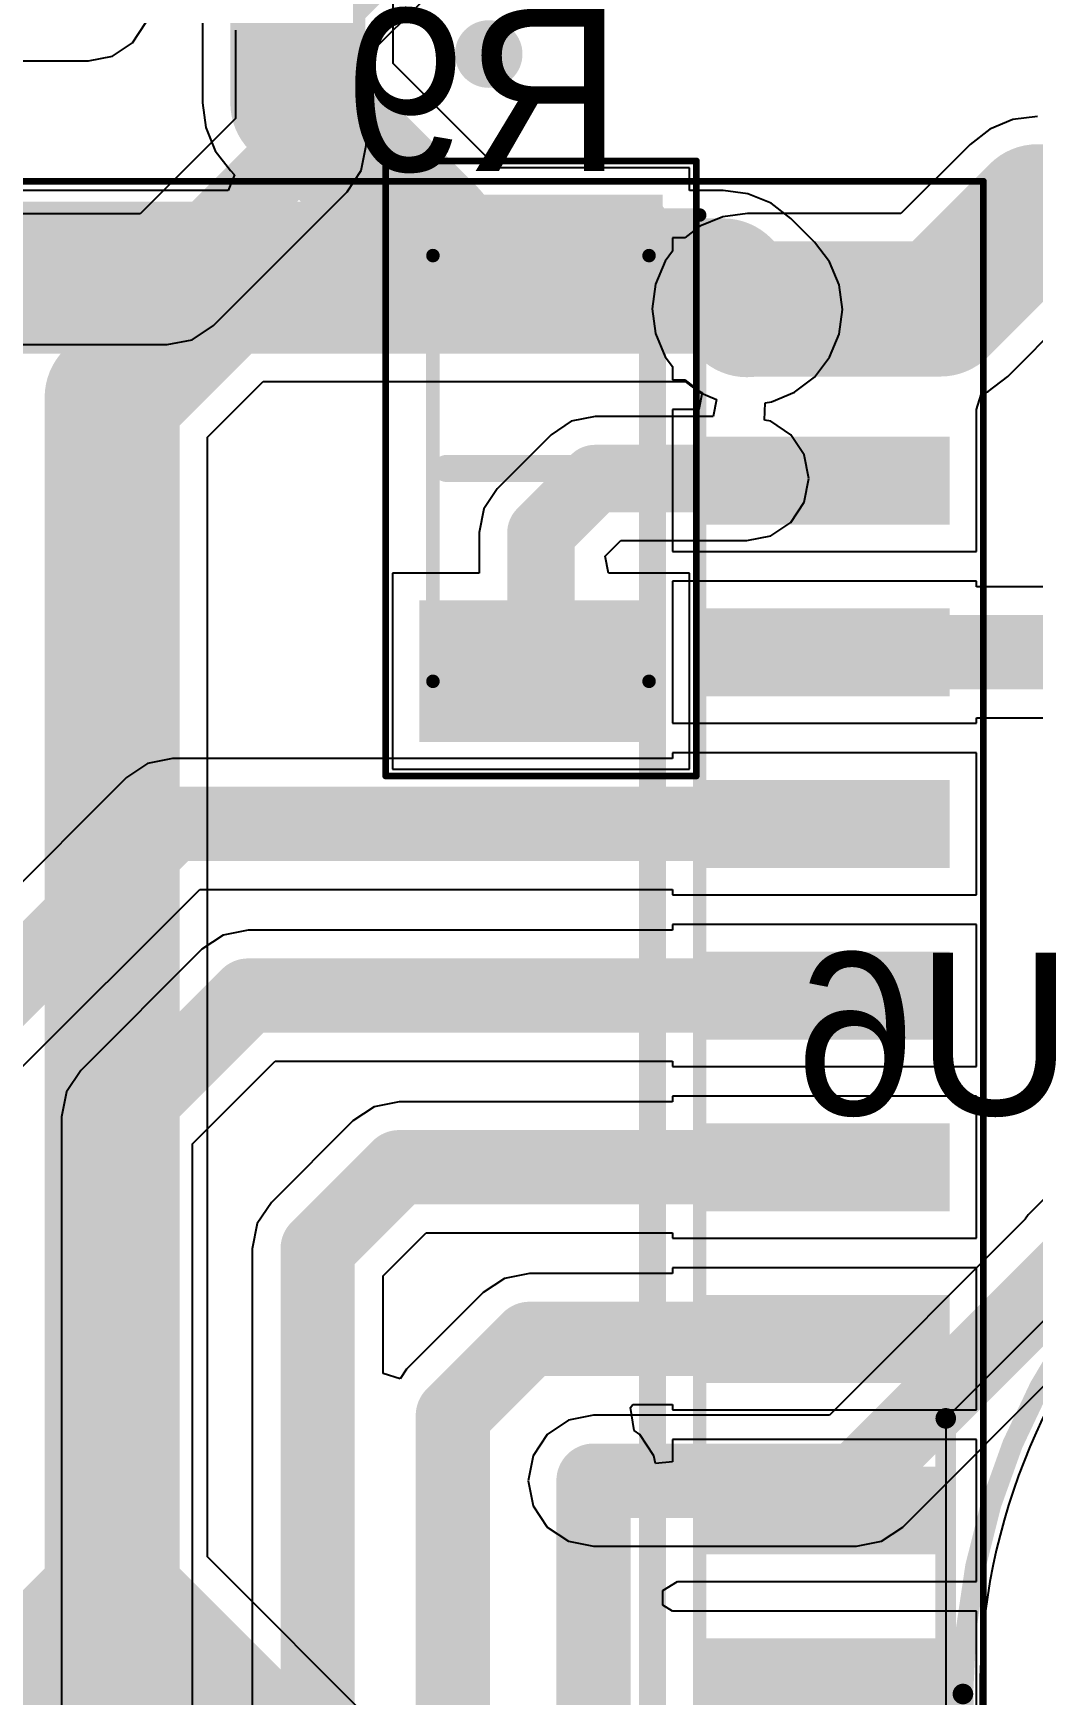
# Model space of a CAD drawing. Header units: millimetres. Extents: x 4.72 to 6.55, y 1.73 to 3.54.
# Drawn here: x 5.1689 to 5.4603, y 2.6369 to 3.1209 of the extents above; entities that cross this region are included whole.
import ezdxf

# ---------------------------------------------------------------- set-up
doc = ezdxf.new("R2010")
doc.units = ezdxf.units.MM
doc.header["$MEASUREMENT"] = 0
for name, color, linetype in [('BottomLayer', 5, 'Continuous'), ('BottomOverlay', 54, 'Continuous'), ('BottomPaste', 16, 'Continuous'), ('BottomSolder', 6, 'Continuous'), ('ConnectLayer', 7, 'Continuous'), ('Mechanical1', 6, 'Continuous'), ('Mechanical13', 56, 'Continuous'), ('Mechanical15', 56, 'Continuous'), ('Mechanical20', 56, 'Continuous'), ('MultiLayer', 9, 'Continuous'), ('PadHoleLayer', 156, 'Continuous'), ('TopLayer', 1, 'Continuous'), ('TopOverlay', 2, 'Continuous'), ('TopPaste', 8, 'Continuous'), ('TopSolder', 216, 'Continuous'), ('ViaHoleLayer', 16, 'Continuous')]:
    doc.layers.add(name, color=color, linetype=linetype)

# ---------------------------------------------------------------- blocks, each defined once
blk = doc.blocks.new('H_08_1_B_1')
at = {"layer": 'BottomLayer', "const_width": 0.03}
for points in [[(-0.08571, 0.17071, 1), (-0.05571, 0.17071, 1)], [(-0.08571, 0.02929, 1), (-0.05571, 0.02929, 1)], [(0.05571, 0.02929, 1), (0.08571, 0.02929, 1)]]:
    blk.add_lwpolyline(points, format="xyb", close=True, dxfattribs=at)
at = {"layer": 'BottomLayer'}
blk.add_solid([(0.04071, 0.14071), (0.10071, 0.14071), (0.04071, 0.20071), (0.10071, 0.20071)], dxfattribs=at)
at = {"layer": 'BottomOverlay'}
for points, const_width in [([(0.003, 0.35, 1), (-0.003, 0.35, 1)], 0.006), ([(-0.0045, 0.35, 1), (-0.0015, 0.35, 1)], 0.003), ([(0.0015, 0.35, 1), (0.0045, 0.35, 1)], 0.003), ([(0.19, 0.1, 1), (-0.19, 0.1, 1)], 0.006), ([(-0.1915, 0.1, 1), (-0.1885, 0.1, 1)], 0.003), ([(0.1885, 0.1, 1), (0.1915, 0.1, 1)], 0.003)]:
    blk.add_lwpolyline(points, format="xyb", close=True, dxfattribs=dict(at, const_width=const_width))
at = {"layer": 'BottomSolder', "const_width": 0.03}
for points in [[(-0.08571, 0.17071, 1), (-0.05571, 0.17071, 1)], [(-0.08571, 0.02929, 1), (-0.05571, 0.02929, 1)], [(0.05571, 0.02929, 1), (0.08571, 0.02929, 1)]]:
    blk.add_lwpolyline(points, format="xyb", close=True, dxfattribs=at)
at = {"layer": 'BottomSolder'}
blk.add_solid([(0.04071, 0.14071), (0.10071, 0.14071), (0.04071, 0.20071), (0.10071, 0.20071)], dxfattribs=at)
at = {"layer": 'Mechanical13'}
for points in [[(0.185, 0.1, 1), (-0.185, 0.1, 1)], [(0.003, 0.25, 1), (-0.003, 0.25, 1)], [(-0.003, 0.25, 1), (-0.003, 0.25, 1)], [(0.003, 0.25, 1), (0.003, 0.25, 1)], [(-0.185, 0.1, 1), (-0.185, 0.1, 1)], [(0.185, 0.1, 1), (0.185, 0.1, 1)]]:
    blk.add_lwpolyline(points, format="xyb", close=True, dxfattribs=at)
at = {"layer": 'Mechanical13', "const_width": 0.006}
for points in [[(0, 0.21), (0, 0.19)], [(0.01, 0.2), (-0.01, 0.2)]]:
    blk.add_lwpolyline(points, dxfattribs=at)
at = {"layer": 'Mechanical13', "const_width": 0.003}
for points in [[(-0.0015, 0.21, 1), (0.0015, 0.21, 1)], [(-0.0115, 0.2, 1), (-0.0085, 0.2, 1)], [(0.0085, 0.2, 1), (0.0115, 0.2, 1)], [(-0.0015, 0.19, 1), (0.0015, 0.19, 1)]]:
    blk.add_lwpolyline(points, format="xyb", close=True, dxfattribs=at)
at = {"layer": 'Mechanical15'}
for p, q in [((-0.08029, 0.295), (-0.195, 0.18029)), ((0.08029, 0.295), (-0.08029, 0.295)), ((0.195, 0.18029), (0.08029, 0.295)), ((-0.195, 0.18029), (-0.195, 0.01971)), ((0.195, 0.01971), (0.195, 0.18029)), ((-0.195, 0.01971), (-0.08029, -0.095)), ((0.08029, -0.095), (0.195, 0.01971)), ((-0.08029, -0.095), (0.08029, -0.095))]:
    blk.add_line(p, q, dxfattribs=at)
at = {"layer": 'Mechanical15', "const_width": 0.006}
for points in [[(-0.08029, 0.295), (-0.195, 0.18029)], [(0.08029, 0.295), (-0.08029, 0.295)], [(0.195, 0.18029), (0.08029, 0.295)], [(-0.195, 0.18029), (-0.195, 0.01971)], [(0.195, 0.18029), (0.195, 0.01971)], [(-0.08029, -0.095), (-0.195, 0.01971)], [(0.195, 0.01971), (0.08029, -0.095)], [(0.08029, -0.095), (-0.08029, -0.095)]]:
    blk.add_lwpolyline(points, dxfattribs=at)
at = {"layer": 'Mechanical15', "const_width": 0.003}
for points in [[(-0.08179, 0.295, 1), (-0.07879, 0.295, 1)], [(-0.08179, 0.295, 1), (-0.07879, 0.295, 1)], [(0.07879, 0.295, 1), (0.08179, 0.295, 1)], [(0.07879, 0.295, 1), (0.08179, 0.295, 1)], [(-0.1965, 0.18029, 1), (-0.1935, 0.18029, 1)], [(-0.1965, 0.18029, 1), (-0.1935, 0.18029, 1)], [(0.1935, 0.18029, 1), (0.1965, 0.18029, 1)], [(0.1935, 0.18029, 1), (0.1965, 0.18029, 1)], [(-0.1965, 0.01971, 1), (-0.1935, 0.01971, 1)], [(-0.1965, 0.01971, 1), (-0.1935, 0.01971, 1)], [(0.1935, 0.01971, 1), (0.1965, 0.01971, 1)], [(0.1935, 0.01971, 1), (0.1965, 0.01971, 1)], [(-0.08179, -0.095, 1), (-0.07879, -0.095, 1)], [(-0.08179, -0.095, 1), (-0.07879, -0.095, 1)], [(0.07879, -0.095, 1), (0.08179, -0.095, 1)], [(0.07879, -0.095, 1), (0.08179, -0.095, 1)]]:
    blk.add_lwpolyline(points, format="xyb", close=True, dxfattribs=at)
at = {"layer": 'MultiLayer', "const_width": 0.03}
for points in [[(-0.08571, 0.17071, 1), (-0.05571, 0.17071, 1)], [(-0.08571, 0.02929, 1), (-0.05571, 0.02929, 1)], [(0.05571, 0.02929, 1), (0.08571, 0.02929, 1)]]:
    blk.add_lwpolyline(points, format="xyb", close=True, dxfattribs=at)
at = {"layer": 'PadHoleLayer', "const_width": 0.0155}
for points in [[(-0.07846, 0.17071, 1), (-0.06296, 0.17071, 1)], [(0.06296, 0.17071, 1), (0.07846, 0.17071, 1)], [(-0.07846, 0.02929, 1), (-0.06296, 0.02929, 1)], [(0.06296, 0.02929, 1), (0.07846, 0.02929, 1)]]:
    blk.add_lwpolyline(points, format="xyb", close=True, dxfattribs=at)
at = {"layer": 'TopLayer', "const_width": 0.03}
for points in [[(-0.08571, 0.17071, 1), (-0.05571, 0.17071, 1)], [(-0.08571, 0.02929, 1), (-0.05571, 0.02929, 1)], [(0.05571, 0.02929, 1), (0.08571, 0.02929, 1)]]:
    blk.add_lwpolyline(points, format="xyb", close=True, dxfattribs=at)
at = {"layer": 'TopLayer'}
blk.add_solid([(0.04071, 0.14071), (0.10071, 0.14071), (0.04071, 0.20071), (0.10071, 0.20071)], dxfattribs=at)
at = {"layer": 'TopSolder', "const_width": 0.03}
for points in [[(-0.08571, 0.17071, 1), (-0.05571, 0.17071, 1)], [(-0.08571, 0.02929, 1), (-0.05571, 0.02929, 1)], [(0.05571, 0.02929, 1), (0.08571, 0.02929, 1)]]:
    blk.add_lwpolyline(points, format="xyb", close=True, dxfattribs=at)
at = {"layer": 'TopSolder'}
blk.add_solid([(0.04071, 0.14071), (0.10071, 0.14071), (0.04071, 0.20071), (0.10071, 0.20071)], dxfattribs=at)
blk = doc.blocks.new('SOIC127P1030X265_18N_16')
at = {"layer": 'Mechanical15', "const_width": 0.00394}
for points in [[(-0.14764, 0.17736), (-0.09764, 0.22736)], [(-0.14764, -0.22736), (-0.14764, 0.22736)], [(-0.14764, 0.22736), (0.14764, 0.22736)], [(0.14764, -0.22736), (0.14764, 0.22736)], [(-0.14764, -0.22736), (0.14764, -0.22736)]]:
    blk.add_lwpolyline(points, dxfattribs=at)
at = {"layer": 'Mechanical15', "const_width": 0.00197}
for points in [[(-0.14862, 0.22736, 1), (-0.14665, 0.22736, 1)], [(-0.14862, 0.22736, 1), (-0.14665, 0.22736, 1)], [(-0.09862, 0.22736, 1), (-0.09665, 0.22736, 1)], [(0.14665, 0.22736, 1), (0.14862, 0.22736, 1)], [(0.14665, 0.22736, 1), (0.14862, 0.22736, 1)], [(-0.14862, 0.17736, 1), (-0.14665, 0.17736, 1)], [(-0.14862, -0.22736, 1), (-0.14665, -0.22736, 1)], [(-0.14862, -0.22736, 1), (-0.14665, -0.22736, 1)], [(0.14665, -0.22736, 1), (0.14862, -0.22736, 1)], [(0.14665, -0.22736, 1), (0.14862, -0.22736, 1)]]:
    blk.add_lwpolyline(points, format="xyb", close=True, dxfattribs=at)
at = {"layer": 'Mechanical20', "const_width": 0.00197}
for points in [[(-0.23031, -0.2372), (-0.23031, 0.2372)], [(-0.23031, 0.2372), (0.23031, 0.2372)], [(0.23031, -0.2372), (0.23031, 0.2372)], [(-0.23031, -0.2372), (0.23031, -0.2372)]]:
    blk.add_lwpolyline(points, dxfattribs=at)
at = {"layer": 'Mechanical20', "const_width": 0.000984}
for points in [[(-0.23081, 0.2372, 1), (-0.22982, 0.2372, 1)], [(-0.23081, 0.2372, 1), (-0.22982, 0.2372, 1)], [(0.22982, 0.2372, 1), (0.23081, 0.2372, 1)], [(0.22982, 0.2372, 1), (0.23081, 0.2372, 1)], [(-0.23081, -0.2372, 1), (-0.22982, -0.2372, 1)], [(-0.23081, -0.2372, 1), (-0.22982, -0.2372, 1)], [(0.22982, -0.2372, 1), (0.23081, -0.2372, 1)], [(0.22982, -0.2372, 1), (0.23081, -0.2372, 1)]]:
    blk.add_lwpolyline(points, format="xyb", close=True, dxfattribs=at)
at = {"layer": 'TopLayer'}
for points in [[(-0.22047, 0.1872), (-0.14764, 0.1872), (-0.22047, 0.2128), (-0.14764, 0.2128)], [(0.14764, 0.1872), (0.22047, 0.1872), (0.14764, 0.2128), (0.22047, 0.2128)], [(-0.22047, 0.1372), (-0.14764, 0.1372), (-0.22047, 0.1628), (-0.14764, 0.1628)], [(0.14764, 0.1372), (0.22047, 0.1372), (0.14764, 0.1628), (0.22047, 0.1628)], [(-0.22047, 0.0872), (-0.14764, 0.0872), (-0.22047, 0.1128), (-0.14764, 0.1128)], [(0.14764, 0.0872), (0.22047, 0.0872), (0.14764, 0.1128), (0.22047, 0.1128)], [(-0.22047, 0.0372), (-0.14764, 0.0372), (-0.22047, 0.0628), (-0.14764, 0.0628)], [(0.14764, 0.0372), (0.22047, 0.0372), (0.14764, 0.0628), (0.22047, 0.0628)], [(-0.22047, -0.0128), (-0.14764, -0.0128), (-0.22047, 0.0128), (-0.14764, 0.0128)], [(0.14764, -0.0128), (0.22047, -0.0128), (0.14764, 0.0128), (0.22047, 0.0128)], [(-0.22047, -0.0628), (-0.14764, -0.0628), (-0.22047, -0.0372), (-0.14764, -0.0372)], [(0.14764, -0.0628), (0.22047, -0.0628), (0.14764, -0.0372), (0.22047, -0.0372)], [(-0.22047, -0.1128), (-0.14764, -0.1128), (-0.22047, -0.0872), (-0.14764, -0.0872)], [(0.14764, -0.1128), (0.22047, -0.1128), (0.14764, -0.0872), (0.22047, -0.0872)], [(-0.22047, -0.1628), (-0.14764, -0.1628), (-0.22047, -0.1372), (-0.14764, -0.1372)], [(0.14764, -0.1628), (0.22047, -0.1628), (0.14764, -0.1372), (0.22047, -0.1372)], [(-0.22047, -0.2128), (-0.14764, -0.2128), (-0.22047, -0.1872), (-0.14764, -0.1872)], [(0.14764, -0.2128), (0.22047, -0.2128), (0.14764, -0.1872), (0.22047, -0.1872)]]:
    blk.add_solid(points, dxfattribs=at)
at = {"layer": 'TopOverlay', "const_width": 0.00787}
for points in [[(-0.22047, 0.22657), (-0.14764, 0.22657)], [(-0.13386, -0.22736), (-0.13386, 0.22736)], [(-0.13386, 0.22736), (0.13386, 0.22736)], [(0.13386, -0.22736), (0.13386, 0.22736)], [(-0.13386, -0.22736), (0.13386, -0.22736)]]:
    blk.add_lwpolyline(points, dxfattribs=at)
at = {"layer": 'TopOverlay', "const_width": 0.00394}
for points in [[(-0.22244, 0.22657, 1), (-0.2185, 0.22657, 1)], [(-0.14961, 0.22657, 1), (-0.14567, 0.22657, 1)], [(-0.13583, 0.22736, 1), (-0.13189, 0.22736, 1)], [(-0.13583, 0.22736, 1), (-0.13189, 0.22736, 1)], [(0.13189, 0.22736, 1), (0.13583, 0.22736, 1)], [(0.13189, 0.22736, 1), (0.13583, 0.22736, 1)], [(-0.13583, -0.22736, 1), (-0.13189, -0.22736, 1)], [(-0.13583, -0.22736, 1), (-0.13189, -0.22736, 1)], [(0.13189, -0.22736, 1), (0.13583, -0.22736, 1)], [(0.13189, -0.22736, 1), (0.13583, -0.22736, 1)]]:
    blk.add_lwpolyline(points, format="xyb", close=True, dxfattribs=at)
at = {"layer": 'TopPaste'}
for points in [[(-0.22047, 0.1872), (-0.14764, 0.1872), (-0.22047, 0.2128), (-0.14764, 0.2128)], [(0.14764, 0.1872), (0.22047, 0.1872), (0.14764, 0.2128), (0.22047, 0.2128)], [(-0.22047, 0.1372), (-0.14764, 0.1372), (-0.22047, 0.1628), (-0.14764, 0.1628)], [(0.14764, 0.1372), (0.22047, 0.1372), (0.14764, 0.1628), (0.22047, 0.1628)], [(-0.22047, 0.0872), (-0.14764, 0.0872), (-0.22047, 0.1128), (-0.14764, 0.1128)], [(0.14764, 0.0872), (0.22047, 0.0872), (0.14764, 0.1128), (0.22047, 0.1128)], [(-0.22047, 0.0372), (-0.14764, 0.0372), (-0.22047, 0.0628), (-0.14764, 0.0628)], [(0.14764, 0.0372), (0.22047, 0.0372), (0.14764, 0.0628), (0.22047, 0.0628)], [(-0.22047, -0.0128), (-0.14764, -0.0128), (-0.22047, 0.0128), (-0.14764, 0.0128)], [(0.14764, -0.0128), (0.22047, -0.0128), (0.14764, 0.0128), (0.22047, 0.0128)], [(-0.22047, -0.0628), (-0.14764, -0.0628), (-0.22047, -0.0372), (-0.14764, -0.0372)], [(0.14764, -0.0628), (0.22047, -0.0628), (0.14764, -0.0372), (0.22047, -0.0372)], [(-0.22047, -0.1128), (-0.14764, -0.1128), (-0.22047, -0.0872), (-0.14764, -0.0872)], [(0.14764, -0.1128), (0.22047, -0.1128), (0.14764, -0.0872), (0.22047, -0.0872)], [(-0.22047, -0.1628), (-0.14764, -0.1628), (-0.22047, -0.1372), (-0.14764, -0.1372)], [(0.14764, -0.1628), (0.22047, -0.1628), (0.14764, -0.1372), (0.22047, -0.1372)], [(-0.22047, -0.2128), (-0.14764, -0.2128), (-0.22047, -0.1872), (-0.14764, -0.1872)], [(0.14764, -0.2128), (0.22047, -0.2128), (0.14764, -0.1872), (0.22047, -0.1872)]]:
    blk.add_solid(points, dxfattribs=at)
at = {"layer": 'TopSolder'}
for points in [[(-0.22047, 0.1872), (-0.14764, 0.1872), (-0.22047, 0.2128), (-0.14764, 0.2128)], [(0.14764, 0.1872), (0.22047, 0.1872), (0.14764, 0.2128), (0.22047, 0.2128)], [(-0.22047, 0.1372), (-0.14764, 0.1372), (-0.22047, 0.1628), (-0.14764, 0.1628)], [(0.14764, 0.1372), (0.22047, 0.1372), (0.14764, 0.1628), (0.22047, 0.1628)], [(-0.22047, 0.0872), (-0.14764, 0.0872), (-0.22047, 0.1128), (-0.14764, 0.1128)], [(0.14764, 0.0872), (0.22047, 0.0872), (0.14764, 0.1128), (0.22047, 0.1128)], [(-0.22047, 0.0372), (-0.14764, 0.0372), (-0.22047, 0.0628), (-0.14764, 0.0628)], [(0.14764, 0.0372), (0.22047, 0.0372), (0.14764, 0.0628), (0.22047, 0.0628)], [(-0.22047, -0.0128), (-0.14764, -0.0128), (-0.22047, 0.0128), (-0.14764, 0.0128)], [(0.14764, -0.0128), (0.22047, -0.0128), (0.14764, 0.0128), (0.22047, 0.0128)], [(-0.22047, -0.0628), (-0.14764, -0.0628), (-0.22047, -0.0372), (-0.14764, -0.0372)], [(0.14764, -0.0628), (0.22047, -0.0628), (0.14764, -0.0372), (0.22047, -0.0372)], [(-0.22047, -0.1128), (-0.14764, -0.1128), (-0.22047, -0.0872), (-0.14764, -0.0872)], [(0.14764, -0.1128), (0.22047, -0.1128), (0.14764, -0.0872), (0.22047, -0.0872)], [(-0.22047, -0.1628), (-0.14764, -0.1628), (-0.22047, -0.1372), (-0.14764, -0.1372)], [(0.14764, -0.1628), (0.22047, -0.1628), (0.14764, -0.1372), (0.22047, -0.1372)], [(-0.22047, -0.2128), (-0.14764, -0.2128), (-0.22047, -0.1872), (-0.14764, -0.1872)], [(0.14764, -0.2128), (0.22047, -0.2128), (0.14764, -0.1872), (0.22047, -0.1872)]]:
    blk.add_solid(points, dxfattribs=at)
blk = doc.blocks.new('RESC3216X60N_B_23')
at = {"layer": 'BottomLayer'}
for points in [[(-0.07972, 0.03543), (-0.07972, -0.03543), (-0.03839, 0.03543), (-0.03839, -0.03543)], [(0.03839, 0.03543), (0.03839, -0.03543), (0.07972, 0.03543), (0.07972, -0.03543)]]:
    blk.add_solid(points, dxfattribs=at)
at = {"layer": 'BottomOverlay', "const_width": 0.00787}
blk.add_lwpolyline([(0, 0.02756), (0, -0.02756)], dxfattribs=at)
at = {"layer": 'BottomOverlay', "const_width": 0.00394}
for points in [[(-0.00197, 0.02756, 1), (0.00197, 0.02756, 1)], [(-0.00197, -0.02756, 1), (0.00197, -0.02756, 1)]]:
    blk.add_lwpolyline(points, format="xyb", close=True, dxfattribs=at)
at = {"layer": 'BottomPaste'}
for points in [[(-0.07972, 0.03543), (-0.07972, -0.03543), (-0.03839, 0.03543), (-0.03839, -0.03543)], [(0.03839, 0.03543), (0.03839, -0.03543), (0.07972, 0.03543), (0.07972, -0.03543)]]:
    blk.add_solid(points, dxfattribs=at)
at = {"layer": 'BottomSolder'}
for points in [[(-0.07972, 0.03543), (-0.07972, -0.03543), (-0.03839, 0.03543), (-0.03839, -0.03543)], [(0.03839, 0.03543), (0.03839, -0.03543), (0.07972, 0.03543), (0.07972, -0.03543)]]:
    blk.add_solid(points, dxfattribs=at)
at = {"layer": 'Mechanical15', "const_width": 0.00394}
for points in [[(-0.06201, 0.0315), (0.06201, 0.0315)], [(-0.06201, 0.0315), (-0.06201, -0.0315)], [(0.06201, 0.0315), (0.06201, -0.0315)], [(-0.06201, -0.0315), (0.06201, -0.0315)]]:
    blk.add_lwpolyline(points, dxfattribs=at)
at = {"layer": 'Mechanical15', "const_width": 0.00197}
for points in [[(-0.06299, 0.0315, 1), (-0.06102, 0.0315, 1)], [(-0.06299, 0.0315, 1), (-0.06102, 0.0315, 1)], [(0.06102, 0.0315, 1), (0.06299, 0.0315, 1)], [(0.06102, 0.0315, 1), (0.06299, 0.0315, 1)], [(-0.06299, -0.0315, 1), (-0.06102, -0.0315, 1)], [(-0.06299, -0.0315, 1), (-0.06102, -0.0315, 1)], [(0.06102, -0.0315, 1), (0.06299, -0.0315, 1)], [(0.06102, -0.0315, 1), (0.06299, -0.0315, 1)]]:
    blk.add_lwpolyline(points, format="xyb", close=True, dxfattribs=at)
at = {"layer": 'Mechanical20', "const_width": 0.00197}
for points in [[(-0.08957, 0.04528), (0.08957, 0.04528)], [(-0.08957, 0.04528), (-0.08957, -0.04528)], [(0.08957, 0.04528), (0.08957, -0.04528)], [(-0.08957, -0.04528), (0.08957, -0.04528)]]:
    blk.add_lwpolyline(points, dxfattribs=at)
at = {"layer": 'Mechanical20', "const_width": 0.000984}
for points in [[(-0.09006, 0.04528, 1), (-0.08907, 0.04528, 1)], [(-0.09006, 0.04528, 1), (-0.08907, 0.04528, 1)], [(0.08907, 0.04528, 1), (0.09006, 0.04528, 1)], [(0.08907, 0.04528, 1), (0.09006, 0.04528, 1)], [(-0.09006, -0.04528, 1), (-0.08907, -0.04528, 1)], [(-0.09006, -0.04528, 1), (-0.08907, -0.04528, 1)], [(0.08907, -0.04528, 1), (0.09006, -0.04528, 1)], [(0.08907, -0.04528, 1), (0.09006, -0.04528, 1)]]:
    blk.add_lwpolyline(points, format="xyb", close=True, dxfattribs=at)

msp = doc.modelspace()

# ---------------------------------------------------------------- linework, layer by layer
at = {"layer": 'BottomLayer'}
for points, const_width in [([(5.24606, 3.10055), (5.24606, 3.16515)], 0.03937), ([(5.24606, 3.10055), (5.28461, 3.06201)], 0.03937), ([(5.08185, 3.04724), (5.22441, 3.04724)], 0.03937), ([(5.19193, 3.01476), (5.22441, 3.04724)], 0.03937), ([(5.22441, 3.04724), (5.37008, 3.04724)], 0.03937), ([(5.37008, 3.04724), (5.37697, 3.04035)], 0.03937), ([(5.19193, 2.66555), (5.19193, 3.01476)], 0.03937), ([(5.31693, 2.97539), (5.33268, 2.99114)], 0.01969), ([(5.33268, 2.99114), (5.37697, 2.99114)], 0.01969), ([(5.31693, 2.94094), (5.31693, 2.97539)], 0.01969), ([(5.40888, 2.69924), (5.47244, 2.76279)], 0.02165), ([(5.33224, 2.69924), (5.40888, 2.69924)], 0.02165), ([(4.97949, 2.45311), (5.19193, 2.66555)], 0.03937), ([(5.19193, 2.66555), (5.36831, 2.48917)], 0.03937)]:
    msp.add_lwpolyline(points, dxfattribs=dict(at, const_width=const_width))
for points, const_width in [([(5.29677, 3.1148, 1), (5.30662, 3.1148, 1)], 0.00984), ([(5.23622, 3.10055, 1), (5.25591, 3.10055, 1)], 0.01969), ([(5.23622, 3.10055, 1), (5.25591, 3.10055, 1)], 0.01969), ([(5.27476, 3.06201, 1), (5.29445, 3.06201, 1)], 0.01969), ([(5.21457, 3.04724, 1), (5.23425, 3.04724, 1)], 0.01969), ([(5.21457, 3.04724, 1), (5.23425, 3.04724, 1)], 0.01969), ([(5.21457, 3.04724, 1), (5.23425, 3.04724, 1)], 0.01969), ([(5.36024, 3.04724, 1), (5.37992, 3.04724, 1)], 0.01969), ([(5.36024, 3.04724, 1), (5.37992, 3.04724, 1)], 0.01969), ([(5.36713, 3.04035, 1), (5.38681, 3.04035, 1)], 0.01969), ([(5.37205, 3.04035, 1), (5.38189, 3.04035, 1)], 0.00984), ([(5.18209, 3.01476, 1), (5.20177, 3.01476, 1)], 0.01969), ([(5.18209, 3.01476, 1), (5.20177, 3.01476, 1)], 0.01969), ([(5.32776, 2.99114, 1), (5.3376, 2.99114, 1)], 0.00984), ([(5.32776, 2.99114, 1), (5.3376, 2.99114, 1)], 0.00984), ([(5.37205, 2.99114, 1), (5.38189, 2.99114, 1)], 0.00984), ([(5.37205, 2.99114, 1), (5.38189, 2.99114, 1)], 0.00984), ([(5.31201, 2.97539, 1), (5.32185, 2.97539, 1)], 0.00984), ([(5.31201, 2.97539, 1), (5.32185, 2.97539, 1)], 0.00984), ([(5.31201, 2.94094, 1), (5.32185, 2.94094, 1)], 0.00984), ([(5.32683, 2.69924, 1), (5.33766, 2.69924, 1)], 0.01083), ([(5.32732, 2.69924, 1), (5.33717, 2.69924, 1)], 0.00984), ([(5.40347, 2.69924, 1), (5.4143, 2.69924, 1)], 0.01083), ([(5.40347, 2.69924, 1), (5.4143, 2.69924, 1)], 0.01083), ([(5.18209, 2.66555, 1), (5.20177, 2.66555, 1)], 0.01969), ([(5.18209, 2.66555, 1), (5.20177, 2.66555, 1)], 0.01969), ([(5.18209, 2.66555, 1), (5.20177, 2.66555, 1)], 0.01969)]:
    msp.add_lwpolyline(points, format="xyb", close=True, dxfattribs=dict(at, const_width=const_width))
at = {"layer": 'ConnectLayer'}
for p, q in [((5.21827, 3.16515), (5.21827, 3.10055)), ((5.27386, 3.11207), (5.27386, 3.16515)), ((5.26599, 3.1139), (5.28871, 3.13661)), ((5.19785, 3.1181), (5.20176, 3.12396)), ((5.22785, 3.1218), (5.22785, 3.09605)), ((5.19199, 3.11418), (5.19785, 3.1181)), ((5.09307, 3.11281), (5.18508, 3.11281)), ((5.18508, 3.11281), (5.19199, 3.11418)), ((5.26599, 3.08816), (5.26599, 3.1139)), ((5.30423, 3.08169), (5.27386, 3.11207)), ((5.21827, 3.10055), (5.21921, 3.09336)), ((5.22785, 3.09605), (5.20008, 3.06828)), ((5.21921, 3.09336), (5.22199, 3.08665)), ((5.44777, 3.09292), (5.44201, 3.0885)), ((5.45447, 3.0957), (5.44777, 3.09292)), ((5.46166, 3.09664), (5.45447, 3.0957)), ((5.26454, 3.08086), (5.26599, 3.08816)), ((5.44201, 3.0885), (5.42185, 3.06835)), ((5.22199, 3.08665), (5.22641, 3.0809)), ((5.22764, 3.07966), (5.22573, 3.07504)), ((5.22641, 3.0809), (5.22764, 3.07966)), ((5.2604, 3.07467), (5.26454, 3.08086)), ((5.36024, 3.08169), (5.30423, 3.08169)), ((5.36024, 3.07504), (5.36024, 3.08169)), ((5.22573, 3.07504), (5.08185, 3.07504)), ((5.22146, 3.03573), (5.2604, 3.07467)), ((5.37008, 3.07504), (5.36024, 3.07504)), ((5.37727, 3.07409), (5.37008, 3.07504)), ((5.38398, 3.07132), (5.37727, 3.07409)), ((5.38973, 3.0669), (5.38398, 3.07132)), ((5.20008, 3.06828), (5.13878, 3.06828)), ((5.36327, 3.06462), (5.35883, 3.06122)), ((5.36997, 3.0674), (5.36327, 3.06462)), ((5.37717, 3.06835), (5.36997, 3.0674)), ((5.42185, 3.06835), (5.37717, 3.06835)), ((5.39662, 3.06001), (5.38973, 3.0669)), ((5.35883, 3.06122), (5.35531, 3.06122)), ((5.35531, 3.06122), (5.35531, 3.05735)), ((5.40104, 3.05425), (5.39662, 3.06001)), ((5.35309, 3.05445), (5.35032, 3.04775)), ((5.35531, 3.05735), (5.35309, 3.05445)), ((5.40382, 3.04755), (5.40104, 3.05425)), ((5.35032, 3.04775), (5.34937, 3.04055)), ((5.40477, 3.04035), (5.40382, 3.04755)), ((5.34937, 3.04055), (5.35032, 3.03336)), ((5.40382, 3.03316), (5.40477, 3.04035)), ((5.21527, 3.0316), (5.22146, 3.03573)), ((5.45302, 3.0209), (5.46967, 3.03754)), ((5.14668, 3.03015), (5.20798, 3.03015)), ((5.20798, 3.03015), (5.21527, 3.0316)), ((5.35032, 3.03336), (5.35309, 3.02665)), ((5.40104, 3.02646), (5.40382, 3.03316)), ((5.35309, 3.02665), (5.35531, 3.02376)), ((5.39662, 3.0207), (5.40104, 3.02646)), ((5.35531, 3.02376), (5.35531, 3.01988)), ((5.39087, 3.01628), (5.39662, 3.0207)), ((5.44727, 3.01648), (5.45302, 3.0209)), ((5.21973, 3.00325), (5.23592, 3.01945)), ((5.23592, 3.01945), (5.35894, 3.01945)), ((5.35531, 3.01988), (5.35883, 3.01988)), ((5.35883, 3.01988), (5.36327, 3.01648)), ((5.35894, 3.01945), (5.36307, 3.01628)), ((5.36389, 3.01622), (5.3629, 3.01122)), ((5.36307, 3.01628), (5.36808, 3.01421)), ((5.36327, 3.01648), (5.36389, 3.01622)), ((5.38416, 3.0135), (5.39087, 3.01628)), ((5.4439, 3.01122), (5.44527, 3.01565)), ((5.44527, 3.01565), (5.44727, 3.01648)), ((5.3629, 3.01122), (5.35531, 3.01122)), ((5.35531, 3.01122), (5.35531, 2.96988)), ((5.36808, 3.01421), (5.36709, 3.00921)), ((5.38208, 3.00819), (5.38225, 3.01325)), ((5.38225, 3.01325), (5.38416, 3.0135)), ((5.4439, 3.00967), (5.4439, 3.01122)), ((5.32576, 3.00783), (5.3199, 3.00391)), ((5.33268, 3.00921), (5.32576, 3.00783)), ((5.36709, 3.00921), (5.33268, 3.00921)), ((5.38388, 3.00783), (5.38208, 3.00819)), ((5.38974, 3.00391), (5.38388, 3.00783)), ((5.4439, 2.96988), (5.4439, 3.00967)), ((5.21973, 2.67707), (5.21973, 3.00325)), ((5.3199, 3.00391), (5.30416, 2.98817)), ((5.39366, 2.99805), (5.38974, 3.00391)), ((5.39503, 2.99114), (5.39366, 2.99805)), ((5.39366, 2.98423), (5.39503, 2.99114)), ((5.30416, 2.98817), (5.30024, 2.98231)), ((5.30024, 2.98231), (5.29887, 2.97539)), ((5.38974, 2.97837), (5.39366, 2.98423)), ((5.38388, 2.97445), (5.38974, 2.97837)), ((5.29887, 2.97539), (5.29887, 2.96358)), ((5.33566, 2.96858), (5.34016, 2.97308)), ((5.34016, 2.97308), (5.37697, 2.97308)), ((5.37697, 2.97308), (5.38388, 2.97445)), ((5.33661, 2.96358), (5.33566, 2.96858)), ((5.35531, 2.96988), (5.4439, 2.96988)), ((5.29887, 2.96358), (5.27362, 2.96358)), ((5.27362, 2.96358), (5.27362, 2.9065)), ((5.36024, 2.96358), (5.33661, 2.96358)), ((5.36024, 2.9065), (5.36024, 2.96358)), ((5.4439, 2.96122), (5.35531, 2.96122)), ((5.35531, 2.96122), (5.35531, 2.91988)), ((5.4439, 2.95962), (5.4439, 2.96122)), ((5.49317, 2.95962), (5.4439, 2.95962)), ((5.35531, 2.91988), (5.4439, 2.91988)), ((5.4439, 2.91988), (5.4439, 2.92148)), ((5.4439, 2.92148), (5.48527, 2.92148)), ((5.20956, 2.90962), (5.20226, 2.90817)), ((5.35531, 2.90962), (5.20956, 2.90962)), ((5.20956, 2.90962), (5.20956, 2.90962)), ((5.4439, 2.91122), (5.35531, 2.91122)), ((5.35531, 2.91122), (5.35531, 2.90962)), ((5.4439, 2.86988), (5.4439, 2.91122)), ((5.19608, 2.90403), (5.13076, 2.83872)), ((5.20226, 2.90817), (5.19608, 2.90403)), ((5.27362, 2.9065), (5.36024, 2.9065)), ((5.16331, 2.81734), (5.21746, 2.87148)), ((5.21746, 2.87148), (5.35531, 2.87148)), ((5.35531, 2.87148), (5.35531, 2.86988)), ((5.35531, 2.86988), (5.4439, 2.86988)), ((5.4439, 2.86122), (5.35531, 2.86122)), ((5.35531, 2.86122), (5.35531, 2.85962)), ((5.4439, 2.81988), (5.4439, 2.86122)), ((5.22426, 2.85817), (5.21808, 2.85403)), ((5.23156, 2.85962), (5.22426, 2.85817)), ((5.35531, 2.85962), (5.23156, 2.85962)), ((5.23156, 2.85962), (5.23156, 2.85962)), ((5.54185, 2.8596), (5.45896, 2.77671)), ((5.21808, 2.85403), (5.18276, 2.81872)), ((5.18276, 2.81872), (5.17863, 2.81253)), ((5.21531, 2.79734), (5.23946, 2.82149)), ((5.23946, 2.82149), (5.35531, 2.82149)), ((5.35531, 2.82149), (5.35531, 2.81988)), ((5.35531, 2.81988), (5.4439, 2.81988)), ((5.17863, 2.81253), (5.17718, 2.80524)), ((5.26826, 2.80817), (5.26208, 2.80403)), ((5.27556, 2.80962), (5.26826, 2.80817)), ((5.35531, 2.80962), (5.27556, 2.80962)), ((5.27556, 2.80962), (5.27556, 2.80962)), ((5.4439, 2.81122), (5.35531, 2.81122)), ((5.35531, 2.81122), (5.35531, 2.80962)), ((5.4439, 2.76988), (5.4439, 2.81122)), ((5.17718, 2.80524), (5.17718, 2.55536)), ((5.26208, 2.80403), (5.23835, 2.78031)), ((5.21531, 2.54746), (5.21531, 2.79734)), ((5.23835, 2.78031), (5.23422, 2.77412)), ((5.23422, 2.77412), (5.23277, 2.76683)), ((5.45809, 2.7754), (5.40099, 2.7183)), ((5.45896, 2.77671), (5.45809, 2.7754)), ((5.2709, 2.75893), (5.28346, 2.77149)), ((5.28346, 2.77149), (5.35531, 2.77149)), ((5.35531, 2.77149), (5.35531, 2.76988)), ((5.35531, 2.76988), (5.4439, 2.76988)), ((5.23277, 2.76683), (5.23277, 2.30533)), ((5.2709, 2.73045), (5.2709, 2.75893)), ((5.31356, 2.75962), (5.30626, 2.75817)), ((5.35531, 2.75962), (5.31356, 2.75962)), ((5.4439, 2.76122), (5.35531, 2.76122)), ((5.35531, 2.76122), (5.35531, 2.75962)), ((5.4439, 2.71988), (5.4439, 2.76122)), ((5.30008, 2.75403), (5.27776, 2.73172)), ((5.30626, 2.75817), (5.30008, 2.75403)), ((5.42237, 2.68575), (5.48592, 2.74931)), ((5.2759, 2.72894), (5.2709, 2.73045)), ((5.27776, 2.73172), (5.2759, 2.72894)), ((5.343, 2.72055), (5.34373, 2.72148)), ((5.34407, 2.71382), (5.343, 2.72055)), ((5.34373, 2.72148), (5.35531, 2.72148)), ((5.35531, 2.72148), (5.35531, 2.71988)), ((5.32495, 2.71685), (5.31876, 2.71272)), ((5.33224, 2.7183), (5.32495, 2.71685)), ((5.40099, 2.7183), (5.33224, 2.7183)), ((5.35531, 2.71988), (5.4439, 2.71988)), ((5.31876, 2.71272), (5.31463, 2.70653)), ((5.34573, 2.71272), (5.34407, 2.71382)), ((5.34986, 2.70653), (5.34573, 2.71272)), ((5.4439, 2.71122), (5.35531, 2.71122)), ((5.35531, 2.71122), (5.35531, 2.70474)), ((5.4439, 2.66988), (5.4439, 2.71122)), ((5.31463, 2.70653), (5.31318, 2.69924)), ((5.35031, 2.70424), (5.34986, 2.70653)), ((5.35531, 2.70474), (5.35031, 2.70424)), ((5.31318, 2.69924), (5.31463, 2.69194)), ((5.31463, 2.69194), (5.31876, 2.68575)), ((5.31876, 2.68575), (5.32495, 2.68162)), ((5.32495, 2.68162), (5.33224, 2.68017)), ((5.40888, 2.68017), (5.41618, 2.68162)), ((5.41618, 2.68162), (5.42237, 2.68575)), ((5.37982, 2.51697), (5.21973, 2.67707)), ((5.33224, 2.68017), (5.40888, 2.68017)), ((5.3524, 2.66724), (5.35668, 2.66988)), ((5.3524, 2.66297), (5.3524, 2.66724)), ((5.35668, 2.66988), (5.4439, 2.66988)), ((5.35531, 2.66122), (5.3524, 2.66297)), ((5.35631, 2.66122), (5.35531, 2.66122)), ((5.4439, 2.66122), (5.35631, 2.66122)), ((5.4439, 2.61988), (5.4439, 2.66122))]:
    msp.add_line(p, q, dxfattribs=at)
at = {"layer": 'Mechanical1', "const_width": 0.00394}
msp.add_lwpolyline([(6.54443, 2.63551, 1), (4.73341, 2.63551, 1)], format="xyb", close=True, dxfattribs=at)
at = {"layer": 'MultiLayer', "const_width": 0.00984}
for points in [[(5.29677, 3.1148, 1), (5.30662, 3.1148, 1)], [(5.37205, 3.04035, 1), (5.38189, 3.04035, 1)], [(5.37205, 2.99114, 1), (5.38189, 2.99114, 1)], [(5.32732, 2.69924, 1), (5.33717, 2.69924, 1)]]:
    msp.add_lwpolyline(points, format="xyb", close=True, dxfattribs=at)
at = {"layer": 'TopLayer'}
for points, const_width in [([(5.24692, 3.1218), (5.28241, 3.15728)], 0.02165), ([(5.24692, 3.08816), (5.24692, 3.1218)], 0.02165), ([(5.20798, 3.04921), (5.24692, 3.08816)], 0.02165), ([(5.43337, 3.04055), (5.46166, 3.06885)], 0.03937), ([(5.46166, 3.06885), (5.50246, 3.06885)], 0.03937), ([(5.13878, 3.04921), (5.20798, 3.04921)], 0.02165), ([(5.37717, 3.04055), (5.43337, 3.04055)], 0.03937), ([(5.39961, 2.94055), (5.49317, 2.94055)], 0.02165), ([(5.14424, 2.82524), (5.20956, 2.89055)], 0.02165), ([(5.20956, 2.89055), (5.40453, 2.89055)], 0.02165), ([(5.19624, 2.80524), (5.23156, 2.84055)], 0.02165), ([(5.23156, 2.84055), (5.40453, 2.84055)], 0.02165), ([(5.19624, 2.54746), (5.19624, 2.80524)], 0.02165), ([(5.25184, 2.76683), (5.27556, 2.79055)], 0.02165), ([(5.27556, 2.79055), (5.40453, 2.79055)], 0.02165), ([(5.25184, 2.29743), (5.25184, 2.76683)], 0.02165), ([(5.29124, 2.71824), (5.31356, 2.74055)], 0.02165), ([(5.31356, 2.74055), (5.40453, 2.74055)], 0.02165), ([(5.29124, 2.50342), (5.29124, 2.71824)], 0.02165), ([(5.33224, 2.58224), (5.33224, 2.69924)], 0.02165)]:
    msp.add_lwpolyline(points, dxfattribs=dict(at, const_width=const_width))
for points, const_width in [([(5.24151, 3.1218, 1), (5.25233, 3.1218, 1)], 0.01083), ([(5.24151, 3.1218, 1), (5.25233, 3.1218, 1)], 0.01083), ([(5.29677, 3.1148, 1), (5.30662, 3.1148, 1)], 0.00984), ([(5.24151, 3.08816, 1), (5.25233, 3.08816, 1)], 0.01083), ([(5.24151, 3.08816, 1), (5.25233, 3.08816, 1)], 0.01083), ([(5.45182, 3.06885, 1), (5.47151, 3.06885, 1)], 0.01969), ([(5.45182, 3.06885, 1), (5.47151, 3.06885, 1)], 0.01969), ([(5.20256, 3.04921, 1), (5.21339, 3.04921, 1)], 0.01083), ([(5.20256, 3.04921, 1), (5.21339, 3.04921, 1)], 0.01083), ([(5.36732, 3.04055, 1), (5.38701, 3.04055, 1)], 0.01969), ([(5.42353, 3.04055, 1), (5.44321, 3.04055, 1)], 0.01969), ([(5.42353, 3.04055, 1), (5.44321, 3.04055, 1)], 0.01969), ([(5.37205, 3.04035, 1), (5.38189, 3.04035, 1)], 0.00984), ([(5.37205, 2.99114, 1), (5.38189, 2.99114, 1)], 0.00984), ([(5.39419, 2.94055, 1), (5.40502, 2.94055, 1)], 0.01083), ([(5.20415, 2.89055, 1), (5.21497, 2.89055, 1)], 0.01083), ([(5.20415, 2.89055, 1), (5.21497, 2.89055, 1)], 0.01083), ([(5.39911, 2.89055, 1), (5.40994, 2.89055, 1)], 0.01083), ([(5.22615, 2.84055, 1), (5.23697, 2.84055, 1)], 0.01083), ([(5.22615, 2.84055, 1), (5.23697, 2.84055, 1)], 0.01083), ([(5.39911, 2.84055, 1), (5.40994, 2.84055, 1)], 0.01083), ([(5.19083, 2.80524, 1), (5.20166, 2.80524, 1)], 0.01083), ([(5.19083, 2.80524, 1), (5.20166, 2.80524, 1)], 0.01083), ([(5.27015, 2.79055, 1), (5.28097, 2.79055, 1)], 0.01083), ([(5.27015, 2.79055, 1), (5.28097, 2.79055, 1)], 0.01083), ([(5.39911, 2.79055, 1), (5.40994, 2.79055, 1)], 0.01083), ([(5.24642, 2.76683, 1), (5.25725, 2.76683, 1)], 0.01083), ([(5.24642, 2.76683, 1), (5.25725, 2.76683, 1)], 0.01083), ([(5.30815, 2.74055, 1), (5.31897, 2.74055, 1)], 0.01083), ([(5.30815, 2.74055, 1), (5.31897, 2.74055, 1)], 0.01083), ([(5.39911, 2.74055, 1), (5.40994, 2.74055, 1)], 0.01083), ([(5.28583, 2.71824, 1), (5.29666, 2.71824, 1)], 0.01083), ([(5.28583, 2.71824, 1), (5.29666, 2.71824, 1)], 0.01083), ([(5.32683, 2.69924, 1), (5.33766, 2.69924, 1)], 0.01083), ([(5.32732, 2.69924, 1), (5.33717, 2.69924, 1)], 0.00984)]:
    msp.add_lwpolyline(points, format="xyb", close=True, dxfattribs=dict(at, const_width=const_width))
at = {"layer": 'ViaHoleLayer', "const_width": 0.00591}
for points in [[(5.29874, 3.1148, 1), (5.30465, 3.1148, 1)], [(5.37402, 3.04035, 1), (5.37992, 3.04035, 1)], [(5.37402, 2.99114, 1), (5.37992, 2.99114, 1)], [(5.32929, 2.69924, 1), (5.3352, 2.69924, 1)]]:
    msp.add_lwpolyline(points, format="xyb", close=True, dxfattribs=at)

# ---------------------------------------------------------------- block references
for name, p, rotation in [('RESC3216X60N_B_23', (5.31693, 2.99409), 90), ('H_08_1_B_1', (5.62992, 2.73711), 180)]:
    msp.add_blockref(name, p, dxfattribs=dict(rotation=rotation))
msp.add_blockref('SOIC127P1030X265_18N_16', (5.21555, 2.84055))

# ---------------------------------------------------------------- texts
at = {"layer": 'BottomOverlay', "text_generation_flag": 2}
for s, p in [('R9', (5.34055, 3.08071)), ('U6', (5.47192, 2.8058))]:
    msp.add_text(s, height=0.047244, dxfattribs=at).set_placement(p)

doc.saveas('drawing.dxf')
